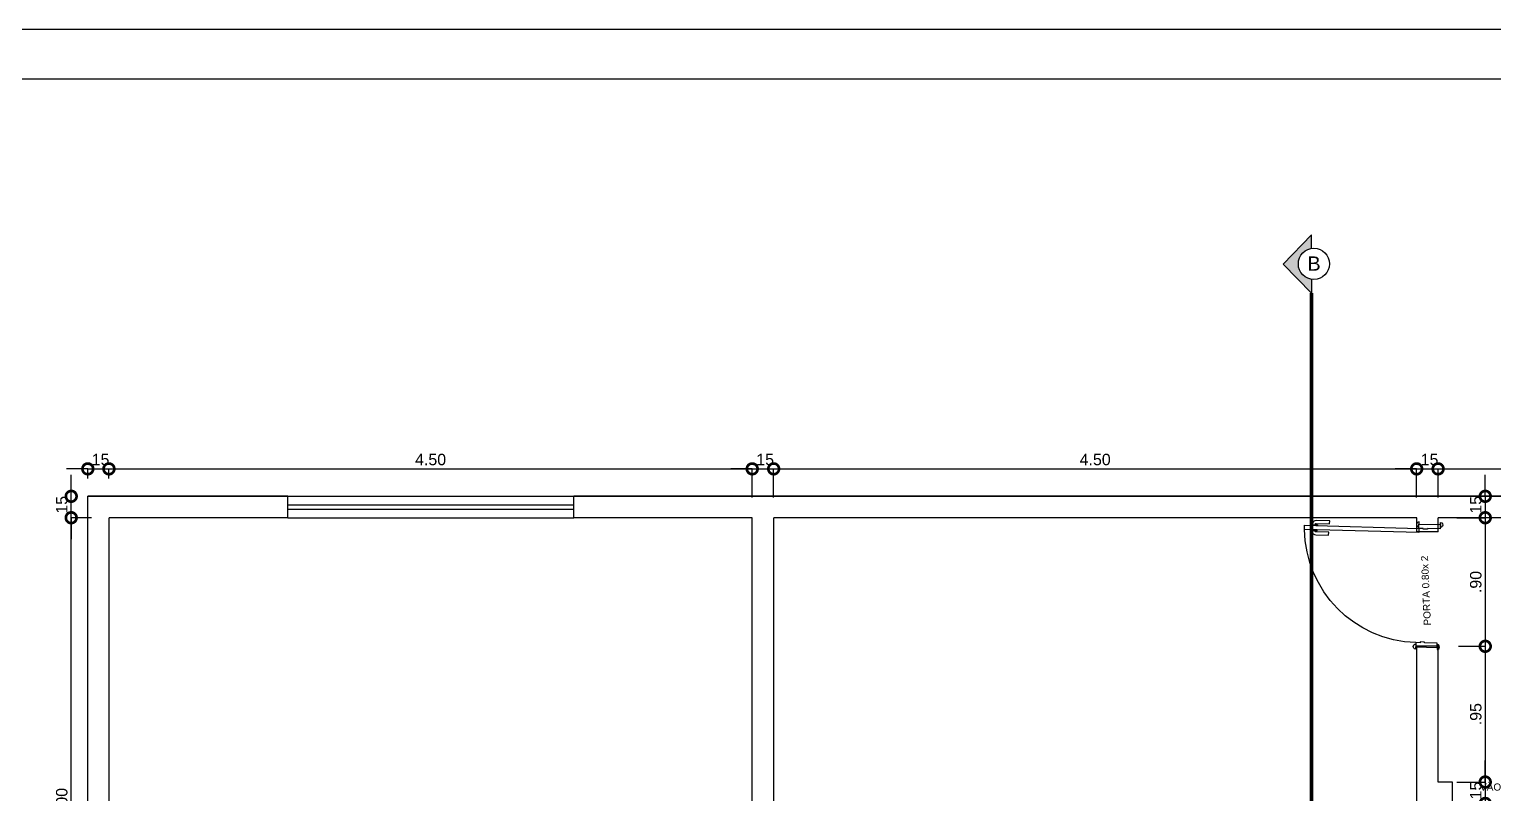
# Model space of a CAD drawing. Extents: x -39 to 242, y 20 to 69.
# Drawn here: x 59.29 to 69.54, y 53.14 to 58.49 of the extents above; entities that cross this region are included whole.
import ezdxf
from ezdxf.enums import TextEntityAlignment as Align

# ---------------------------------------------------------------- set-up
doc = ezdxf.new("R2010")
doc.units = 0
doc.header["$MEASUREMENT"] = 0
doc.header["$PDMODE"] = 34
doc.linetypes.add('DASHDOT', pattern=[18.5, 12, -3, 0.5, -3])
doc.layers.get('0').update_dxf_attribs({"linetype": 'CONTINUOUS'})
doc.layers.get('Defpoints').update_dxf_attribs({"linetype": 'CONTINUOUS'})
for name, color, linetype in [('A6', 6, 'CONTINUOUS'), ('CORTE', 5, 'CONTINUOUS'), ('Cotas', 1, 'CONTINUOUS'), ('Esquadrias', 2, 'CONTINUOUS'), ('PORTA', 1, 'CONTINUOUS'), ('PRANCHA', 2, 'CONTINUOUS'), ('Texto', 2, 'CONTINUOUS')]:
    doc.layers.add(name, color=color, linetype=linetype)
doc.styles.add('arial', font='arial.ttf')
doc.styles.add('R60-50', font='arial.ttf', dxfattribs={"height": 0.08})
doc.styles.add('R80-25', font='arial.ttf', dxfattribs={"height": 0.05})
doc.dimstyles.new('1-50', dxfattribs={"dimtxt": 0.08, "dimasz": 0.15, "dimexe": 0, "dimexo": 0.125, "dimgap": 0.025, "dimtad": 1, "dimzin": 4, "dimdsep": 46, "dimtxsty": 'R60-50', "dimblk": 'DOTSMALL', "dimcen": 0, "dimclrd": 10, "dimclre": 10, "dimclrt": 2, "dimaunit": 1, "dimadec": 0, "dimazin": 1, "dimtfac": 1, "dimtix": 1, "dimtmove": 2, "dimatfit": 3, "dimldrblk": 'DOTSMALL', "dimfxl": 0.2, "dimfxlon": 1, "dimtolj": 1, "dimtzin": 0, "dimarcsym": 0})

# ---------------------------------------------------------------- blocks, each defined once
blk = doc.blocks.new('A$C2AA719D1')
at = {"layer": 'PORTA', "color": 2}
for points in [[(0.045, 0.928), (0.04, 0.928), (0.04, 0.878), (0.045, 0.878)], [(0.075, 0.928), (0.08, 0.928), (0.08, 0.878), (0.075, 0.878)]]:
    blk.add_lwpolyline(points, dxfattribs=at)
at = {"layer": 'PORTA', "color": 3}
for points in [[(0.045, 0.968), (0.045, 0.168), (0.075, 0.168), (0.075, 0.968)], [(0.045, 0.018), (0.045, 0.108), (0.05, 0.108), (0.05, 0.138), (0.045, 0.138), (0.045, 0.168), (0.015, 0.168), (0.015, 0.018)], [(0.845, 0.018), (0.845, 0.108), (0.84, 0.108), (0.84, 0.138), (0.845, 0.138), (0.845, 0.168), (0.875, 0.168), (0.875, 0.018)]]:
    blk.add_lwpolyline(points, close=True, dxfattribs=at)
at = {"layer": 'PORTA', "color": 2}
for points in [[(0.04, 0.893), (0.035, 0.893, 0.414214), (0.03, 0.888), (0.03, 0.793), (0.01, 0.793), (0.01, 0.888, -0.414214), (0.035, 0.913), (0.04, 0.913)], [(0.08, 0.913), (0.085, 0.913, -0.414214), (0.11, 0.888), (0.11, 0.798), (0.09, 0.798), (0.09, 0.888, 0.414214), (0.085, 0.893), (0.08, 0.893)]]:
    blk.add_lwpolyline(points, format="xyb", dxfattribs=at)
at = {"layer": 'PORTA', "color": 3}
for points in [[(0, 0.168, -1), (0.035, 0.168)], [(0.89, 0.168, 1), (0.855, 0.168)], [(0, 0.018, 1), (0.035, 0.018)], [(0.89, 0.018, -1), (0.855, 0.018)]]:
    blk.add_lwpolyline(points, format="xyb", close=True, dxfattribs=at)
at = {"layer": 'PORTA', "color": 1}
blk.add_arc((0.044, 0.167), 0.801, 0.029, 87.7816, dxfattribs=at)
blk = doc.blocks.new('_DOTSMALL')
at = {"color": 0, "linetype": 'ByBlock', "const_width": 0.5}
blk.add_lwpolyline([(-0.0625, 0, 1), (0.0625, 0, 1)], format="xyb", close=True, dxfattribs=at)
blk = doc.blocks.new('*D31')
at = {"layer": 'Cotas', "color": 10, "lineweight": -2, "transparency": 16777216}
for p, q in [((59.724, 55.071), (59.583, 55.071)), ((59.583, 51.071), (59.583, 55.071)), ((59.724, 51.071), (59.583, 51.071))]:
    blk.add_line(p, q, dxfattribs=at)
at = {"layer": 'Defpoints', "color": 0, "transparency": 16777216}
for p in [(59.583, 55.071), (59.849, 55.071), (59.849, 51.071)]:
    blk.add_point(p, dxfattribs=at)
at = {"layer": 'Cotas', "color": 10, "lineweight": -2, "transparency": 16777216, "xscale": 0.15, "yscale": 0.15, "zscale": 0.15}
for p, rotation in [((59.583, 55.071), 90), ((59.583, 51.071), 270)]:
    blk.add_blockref('_DOTSMALL', p, dxfattribs=dict(at, rotation=rotation))
at = {"layer": 'Cotas', "color": 2, "transparency": 16777216, "insert": (59.517, 53.071), "char_height": 0.08, "attachment_point": 5, "rotation": 90, "style": 'R60-50'}
blk.add_mtext('\\A1;4.00', dxfattribs=at)
blk = doc.blocks.new('*D32')
at = {"layer": 'Cotas', "color": 10, "lineweight": -2, "transparency": 16777216}
for p, q in [((59.583, 55.221), (59.583, 55.371)), ((59.583, 55.071), (59.583, 55.221)), ((59.724, 55.071), (59.583, 55.071)), ((59.583, 55.071), (59.583, 54.921))]:
    blk.add_line(p, q, dxfattribs=at)
at = {"layer": 'Defpoints', "color": 0, "transparency": 16777216}
for p in [(59.583, 55.221), (59.699, 55.221), (59.849, 55.071)]:
    blk.add_point(p, dxfattribs=at)
at = {"layer": 'Cotas', "color": 10, "lineweight": -2, "transparency": 16777216, "xscale": 0.15, "yscale": 0.15, "zscale": 0.15}
for p, rotation in [((59.583, 55.221), 270), ((59.583, 55.071), 90)]:
    blk.add_blockref('_DOTSMALL', p, dxfattribs=dict(at, rotation=rotation))
at = {"layer": 'Cotas', "color": 2, "transparency": 16777216, "insert": (59.517, 55.146), "char_height": 0.08, "attachment_point": 5, "rotation": 90, "style": 'R60-50'}
blk.add_mtext('\\A1;.15', dxfattribs=at)
blk = doc.blocks.new('*D33')
at = {"layer": 'Cotas', "color": 10, "lineweight": -2, "transparency": 16777216}
for p, q in [((59.699, 55.413), (59.549, 55.413)), ((59.699, 55.346), (59.699, 55.413)), ((59.699, 55.413), (59.847, 55.413)), ((59.847, 55.346), (59.847, 55.413)), ((59.847, 55.413), (59.997, 55.413))]:
    blk.add_line(p, q, dxfattribs=at)
at = {"layer": 'Defpoints', "color": 0, "transparency": 16777216}
for p in [(59.847, 55.413), (59.699, 55.221), (59.847, 55.221)]:
    blk.add_point(p, dxfattribs=at)
at = {"layer": 'Cotas', "color": 10, "lineweight": -2, "transparency": 16777216, "xscale": 0.15, "yscale": 0.15, "zscale": 0.15}
blk.add_blockref('_DOTSMALL', (59.699, 55.413), dxfattribs=at)
at = {"layer": 'Cotas', "color": 10, "lineweight": -2, "transparency": 16777216, "xscale": 0.15, "yscale": 0.15, "zscale": 0.15, "rotation": 180}
blk.add_blockref('_DOTSMALL', (59.847, 55.413), dxfattribs=at)
at = {"layer": 'Cotas', "color": 2, "transparency": 16777216, "insert": (59.773, 55.478), "char_height": 0.08, "attachment_point": 5, "style": 'R60-50'}
blk.add_mtext('\\A1;.15', dxfattribs=at)
blk = doc.blocks.new('*D34')
at = {"layer": 'Cotas', "color": 10, "lineweight": -2, "transparency": 16777216}
for p, q in [((59.847, 55.346), (59.847, 55.413)), ((59.847, 55.413), (64.349, 55.413)), ((64.349, 55.213), (64.349, 55.413))]:
    blk.add_line(p, q, dxfattribs=at)
at = {"layer": 'Defpoints', "color": 0, "transparency": 16777216}
for p in [(64.349, 55.413), (59.847, 55.221), (64.349, 55.071)]:
    blk.add_point(p, dxfattribs=at)
at = {"layer": 'Cotas', "color": 10, "lineweight": -2, "transparency": 16777216, "xscale": 0.15, "yscale": 0.15, "zscale": 0.15, "rotation": 180}
blk.add_blockref('_DOTSMALL', (59.847, 55.413), dxfattribs=at)
at = {"layer": 'Cotas', "color": 10, "lineweight": -2, "transparency": 16777216, "xscale": 0.15, "yscale": 0.15, "zscale": 0.15}
blk.add_blockref('_DOTSMALL', (64.349, 55.413), dxfattribs=at)
at = {"layer": 'Cotas', "color": 2, "transparency": 16777216, "insert": (62.098, 55.478), "char_height": 0.08, "attachment_point": 5, "style": 'R60-50'}
blk.add_mtext('\\A1;4.50', dxfattribs=at)
blk = doc.blocks.new('*D35')
at = {"layer": 'Cotas', "color": 10, "lineweight": -2, "transparency": 16777216}
for p, q in [((64.349, 55.413), (64.199, 55.413)), ((64.349, 55.213), (64.349, 55.413)), ((64.349, 55.413), (64.499, 55.413)), ((64.499, 55.213), (64.499, 55.413)), ((64.499, 55.413), (64.649, 55.413))]:
    blk.add_line(p, q, dxfattribs=at)
at = {"layer": 'Defpoints', "color": 0, "transparency": 16777216}
for p in [(64.499, 55.413), (64.349, 55.071), (64.499, 55.071)]:
    blk.add_point(p, dxfattribs=at)
at = {"layer": 'Cotas', "color": 10, "lineweight": -2, "transparency": 16777216, "xscale": 0.15, "yscale": 0.15, "zscale": 0.15}
blk.add_blockref('_DOTSMALL', (64.349, 55.413), dxfattribs=at)
at = {"layer": 'Cotas', "color": 10, "lineweight": -2, "transparency": 16777216, "xscale": 0.15, "yscale": 0.15, "zscale": 0.15, "rotation": 180}
blk.add_blockref('_DOTSMALL', (64.499, 55.413), dxfattribs=at)
at = {"layer": 'Cotas', "color": 2, "transparency": 16777216, "insert": (64.424, 55.478), "char_height": 0.08, "attachment_point": 5, "style": 'R60-50'}
blk.add_mtext('\\A1;.15', dxfattribs=at)
blk = doc.blocks.new('*D36')
at = {"layer": 'Cotas', "color": 10, "lineweight": -2, "transparency": 16777216}
for p, q in [((64.499, 55.213), (64.499, 55.413)), ((64.499, 55.413), (68.999, 55.413)), ((68.999, 55.213), (68.999, 55.413))]:
    blk.add_line(p, q, dxfattribs=at)
at = {"layer": 'Defpoints', "color": 0, "transparency": 16777216}
for p in [(68.999, 55.413), (64.499, 55.071), (68.999, 55.071)]:
    blk.add_point(p, dxfattribs=at)
at = {"layer": 'Cotas', "color": 10, "lineweight": -2, "transparency": 16777216, "xscale": 0.15, "yscale": 0.15, "zscale": 0.15, "rotation": 180}
blk.add_blockref('_DOTSMALL', (64.499, 55.413), dxfattribs=at)
at = {"layer": 'Cotas', "color": 10, "lineweight": -2, "transparency": 16777216, "xscale": 0.15, "yscale": 0.15, "zscale": 0.15}
blk.add_blockref('_DOTSMALL', (68.999, 55.413), dxfattribs=at)
at = {"layer": 'Cotas', "color": 2, "transparency": 16777216, "insert": (66.749, 55.478), "char_height": 0.08, "attachment_point": 5, "style": 'R60-50'}
blk.add_mtext('\\A1;4.50', dxfattribs=at)
blk = doc.blocks.new('*D37')
at = {"layer": 'Cotas', "color": 10, "lineweight": -2, "transparency": 16777216}
for p, q in [((68.999, 55.413), (68.849, 55.413)), ((68.999, 55.213), (68.999, 55.413)), ((68.999, 55.413), (69.149, 55.413)), ((69.149, 55.213), (69.149, 55.413)), ((69.149, 55.413), (69.299, 55.413))]:
    blk.add_line(p, q, dxfattribs=at)
at = {"layer": 'Defpoints', "color": 0, "transparency": 16777216}
for p in [(69.149, 55.413), (68.999, 55.071), (69.149, 55.071)]:
    blk.add_point(p, dxfattribs=at)
at = {"layer": 'Cotas', "color": 10, "lineweight": -2, "transparency": 16777216, "xscale": 0.15, "yscale": 0.15, "zscale": 0.15}
blk.add_blockref('_DOTSMALL', (68.999, 55.413), dxfattribs=at)
at = {"layer": 'Cotas', "color": 10, "lineweight": -2, "transparency": 16777216, "xscale": 0.15, "yscale": 0.15, "zscale": 0.15, "rotation": 180}
blk.add_blockref('_DOTSMALL', (69.149, 55.413), dxfattribs=at)
at = {"layer": 'Cotas', "color": 2, "transparency": 16777216, "insert": (69.074, 55.478), "char_height": 0.08, "attachment_point": 5, "style": 'R60-50'}
blk.add_mtext('\\A1;.15', dxfattribs=at)
blk = doc.blocks.new('*D38')
at = {"layer": 'Cotas', "color": 10, "lineweight": -2, "transparency": 16777216}
for p, q in [((69.149, 55.213), (69.149, 55.413)), ((69.149, 55.413), (72.549, 55.413)), ((72.549, 55.213), (72.549, 55.413))]:
    blk.add_line(p, q, dxfattribs=at)
at = {"layer": 'Defpoints', "color": 0, "transparency": 16777216}
for p in [(72.549, 55.413), (69.149, 55.071), (72.549, 55.071)]:
    blk.add_point(p, dxfattribs=at)
at = {"layer": 'Cotas', "color": 10, "lineweight": -2, "transparency": 16777216, "xscale": 0.15, "yscale": 0.15, "zscale": 0.15, "rotation": 180}
blk.add_blockref('_DOTSMALL', (69.149, 55.413), dxfattribs=at)
at = {"layer": 'Cotas', "color": 10, "lineweight": -2, "transparency": 16777216, "xscale": 0.15, "yscale": 0.15, "zscale": 0.15}
blk.add_blockref('_DOTSMALL', (72.549, 55.413), dxfattribs=at)
at = {"layer": 'Cotas', "color": 2, "transparency": 16777216, "insert": (70.849, 55.478), "char_height": 0.08, "attachment_point": 5, "style": 'R60-50'}
blk.add_mtext('\\A1;3.40', dxfattribs=at)
blk = doc.blocks.new('*D56')
at = {"layer": 'Cotas', "color": 10, "lineweight": -2, "transparency": 16777216}
for p, q in [((69.479, 55.221), (69.479, 55.371)), ((69.279, 55.221), (69.479, 55.221)), ((69.479, 55.221), (69.479, 55.071)), ((69.279, 55.071), (69.479, 55.071)), ((69.479, 55.071), (69.479, 54.921))]:
    blk.add_line(p, q, dxfattribs=at)
at = {"layer": 'Defpoints', "color": 0, "transparency": 16777216}
for p in [(69.149, 55.221), (69.149, 55.071), (69.479, 55.071)]:
    blk.add_point(p, dxfattribs=at)
at = {"layer": 'Cotas', "color": 10, "lineweight": -2, "transparency": 16777216, "xscale": 0.15, "yscale": 0.15, "zscale": 0.15}
for p, rotation in [((69.479, 55.221), 270), ((69.479, 55.071), 90)]:
    blk.add_blockref('_DOTSMALL', p, dxfattribs=dict(at, rotation=rotation))
at = {"layer": 'Cotas', "color": 2, "transparency": 16777216, "insert": (69.413, 55.146), "char_height": 0.08, "attachment_point": 5, "rotation": 90, "style": 'R60-50'}
blk.add_mtext('\\A1;.15', dxfattribs=at)
blk = doc.blocks.new('*D57')
at = {"layer": 'Cotas', "color": 10, "lineweight": -2, "transparency": 16777216}
for p, q in [((69.279, 55.071), (69.479, 55.071)), ((69.479, 55.071), (69.479, 54.171)), ((69.292, 54.171), (69.479, 54.171))]:
    blk.add_line(p, q, dxfattribs=at)
at = {"layer": 'Defpoints', "color": 0, "transparency": 16777216}
for p in [(69.149, 55.071), (69.167, 54.171), (69.479, 54.171)]:
    blk.add_point(p, dxfattribs=at)
at = {"layer": 'Cotas', "color": 10, "lineweight": -2, "transparency": 16777216, "xscale": 0.15, "yscale": 0.15, "zscale": 0.15}
for p, rotation in [((69.479, 55.071), 90), ((69.479, 54.171), 270)]:
    blk.add_blockref('_DOTSMALL', p, dxfattribs=dict(at, rotation=rotation))
at = {"layer": 'Cotas', "color": 2, "transparency": 16777216, "insert": (69.413, 54.621), "char_height": 0.08, "attachment_point": 5, "rotation": 90, "style": 'R60-50'}
blk.add_mtext('\\A1;.90', dxfattribs=at)
blk = doc.blocks.new('*D58')
at = {"layer": 'Cotas', "color": 10, "lineweight": -2, "transparency": 16777216}
for p, q in [((69.292, 54.171), (69.479, 54.171)), ((69.479, 54.171), (69.479, 53.221)), ((69.279, 53.221), (69.479, 53.221))]:
    blk.add_line(p, q, dxfattribs=at)
at = {"layer": 'Defpoints', "color": 0, "transparency": 16777216}
for p in [(69.167, 54.171), (69.149, 53.221), (69.479, 53.221)]:
    blk.add_point(p, dxfattribs=at)
at = {"layer": 'Cotas', "color": 10, "lineweight": -2, "transparency": 16777216, "xscale": 0.15, "yscale": 0.15, "zscale": 0.15}
for p, rotation in [((69.479, 54.171), 90), ((69.479, 53.221), 270)]:
    blk.add_blockref('_DOTSMALL', p, dxfattribs=dict(at, rotation=rotation))
at = {"layer": 'Cotas', "color": 2, "transparency": 16777216, "insert": (69.413, 53.696), "char_height": 0.08, "attachment_point": 5, "rotation": 90, "style": 'R60-50'}
blk.add_mtext('\\A1;.95', dxfattribs=at)
blk = doc.blocks.new('*D59')
at = {"layer": 'Cotas', "color": 10, "lineweight": -2, "transparency": 16777216}
for p, q in [((69.479, 53.221), (69.479, 53.371)), ((69.279, 53.221), (69.479, 53.221)), ((69.479, 53.221), (69.479, 53.071)), ((69.279, 53.071), (69.479, 53.071)), ((69.479, 53.071), (69.479, 52.921))]:
    blk.add_line(p, q, dxfattribs=at)
at = {"layer": 'Defpoints', "color": 0, "transparency": 16777216}
for p in [(69.149, 53.221), (69.149, 53.071), (69.479, 53.071)]:
    blk.add_point(p, dxfattribs=at)
at = {"layer": 'Cotas', "color": 10, "lineweight": -2, "transparency": 16777216, "xscale": 0.15, "yscale": 0.15, "zscale": 0.15}
for p, rotation in [((69.479, 53.221), 270), ((69.479, 53.071), 90)]:
    blk.add_blockref('_DOTSMALL', p, dxfattribs=dict(at, rotation=rotation))
at = {"layer": 'Cotas', "color": 2, "transparency": 16777216, "insert": (69.413, 53.146), "char_height": 0.08, "attachment_point": 5, "rotation": 90, "style": 'R60-50'}
blk.add_mtext('\\A1;.15', dxfattribs=at)

msp = doc.modelspace()

# ---------------------------------------------------------------- hatches: boundary and pattern name
at = {"layer": 'Texto'}
h = msp.add_hatch(color=253, dxfattribs=at)
h.dxf.hatch_style = 1
h.paths.add_polyline_path([(68.2637, 57.051), (68.2637, 56.9559, 0.3706219), (68.1709, 56.848, 0.3706219), (68.2637, 56.74), (68.2637, 56.6429), (68.0644, 56.8464)])

# ---------------------------------------------------------------- linework, layer by layer
at = {"layer": 'A6'}
for p, q in [((59.6995, 55.2212), (61.0995, 55.2212)), ((61.0995, 55.2212), (59.6995, 55.2212)), ((59.6995, 50.5712), (59.6995, 55.2212)), ((72.6995, 55.2212), (63.0995, 55.2212)), ((63.0995, 55.2212), (72.6995, 55.2212)), ((59.8495, 51.0712), (59.8495, 55.0712)), ((61.0995, 55.0712), (59.8495, 55.0712)), ((64.3495, 55.0712), (63.0995, 55.0712)), ((64.3495, 51.0712), (64.3495, 55.0712)), ((68.9995, 55.0712), (64.4995, 55.0712)), ((64.4995, 50.9212), (64.4995, 55.0712)), ((68.9995, 54.9712), (68.9995, 55.0712)), ((72.5495, 55.0712), (69.1495, 55.0712)), ((69.1495, 54.9712), (69.1495, 55.0712)), ((69.1495, 54.9712), (68.9995, 54.9712)), ((68.9995, 52.3462), (68.9995, 54.1712)), ((69.1495, 54.1712), (68.9995, 54.1712)), ((69.1495, 53.2212), (69.1495, 54.1712)), ((69.2495, 53.2212), (69.1495, 53.2212)), ((69.2495, 53.0712), (69.2495, 53.2212))]:
    msp.add_line(p, q, dxfattribs=at)
at = {"layer": 'CORTE', "linetype": 'DASHDOT', "ltscale": 0.1, "const_width": 0.025}
msp.add_lwpolyline([(68.2637, 56.6429), (68.2637, 40.4187)], dxfattribs=at)
at = {"layer": 'Esquadrias'}
for p, q in [((61.0995, 55.0712), (61.0995, 55.2212)), ((61.0995, 55.2212), (63.0995, 55.2212)), ((63.0995, 55.0712), (63.0995, 55.2212)), ((61.0995, 55.0712), (63.0995, 55.0712))]:
    msp.add_line(p, q, dxfattribs=at)
at = {"layer": 'Esquadrias', "color": 3}
for p, q in [((61.0995, 55.1612), (63.0995, 55.1612)), ((61.0995, 55.1312), (63.0995, 55.1312))]:
    msp.add_line(p, q, dxfattribs=at)
at = {"layer": 'PRANCHA', "color": 2}
msp.add_lwpolyline([(81.7249, 58.49), (81.7249, 37.49), (52.0249, 37.49), (52.0249, 58.49)], close=True, dxfattribs=at)
at = {"layer": 'PRANCHA', "color": 6}
msp.add_lwpolyline([(53.2749, 37.84), (81.3749, 37.84), (81.3749, 58.14), (53.2749, 58.14)], close=True, dxfattribs=at)
at = {"layer": 'Texto', "color": 3}
for p, q in [((68.2637, 57.051), (68.0644, 56.8464)), ((68.2637, 56.9559), (68.2637, 57.051)), ((68.2637, 56.6429), (68.0644, 56.8464)), ((68.2637, 56.7401), (68.2637, 56.6429))]:
    msp.add_line(p, q, dxfattribs=at)
at = {"layer": 'Texto', "color": 2}
msp.add_circle((68.2801, 56.848), 0.1092, dxfattribs=at)

# ---------------------------------------------------------------- block references
at = {"color": 5, "xscale": -1, "rotation": 88.4470076696863}
msp.add_blockref('A$C2AA719D1', (69.1837, 55.0372), dxfattribs=at)

# ---------------------------------------------------------------- texts
at = {"layer": 'Texto', "color": 10, "style": 'arial'}
msp.add_text('B', height=0.1, rotation=360, dxfattribs=at).set_placement((68.2805, 56.8), align=Align.CENTER)
at = {"layer": 'Texto', "insert": (69.0492, 54.3158), "char_height": 0.05, "width": 1.102199, "attachment_point": 1, "rotation": 92.46207, "style": 'R80-25'}
msp.add_mtext('PORTA 0.80x 2', dxfattribs=at)
at = {"layer": 'Texto', "insert": (69.4428, 53.211), "char_height": 0.05, "width": 1.102199, "attachment_point": 1, "style": 'R80-25'}
msp.add_mtext('VÃO 1.20X 2.10', dxfattribs=at)

# ---------------------------------------------------------------- dimensions: what is measured, and where the dimension line sits
at = {"layer": 'Cotas'}
for base, p1, p2, picture, middle in [((59.8469, 55.4126), (59.6995, 55.2212), (59.8469, 55.2212), '*D33', (59.7732, 55.4784)), ((64.3495, 55.4126), (59.8469, 55.2212), (64.3495, 55.0712), '*D34', (62.0982, 55.4784)), ((64.4995, 55.4126), (64.3495, 55.0712), (64.4995, 55.0712), '*D35', (64.4245, 55.4784)), ((68.9995, 55.4126), (64.4995, 55.0712), (68.9995, 55.0712), '*D36', (66.7495, 55.4784)), ((69.1495, 55.4126), (68.9995, 55.0712), (69.1495, 55.0712), '*D37', (69.0745, 55.4784)), ((72.5495, 55.4126), (69.1495, 55.0712), (72.5495, 55.0712), '*D38', (70.8495, 55.4784))]:
    dim = msp.add_linear_dim(base=base, p1=p1, p2=p2, dimstyle='1-50', dxfattribs=at)
    dim.commit()
    dim.dimension.update_dxf_attribs({"geometry": picture, "text_midpoint": middle})
for base, p1, p2, picture, middle in [((59.583, 55.2212), (59.8495, 55.0712), (59.6995, 55.2212), '*D32', (59.5172, 55.1462)), ((69.4788, 55.0712), (69.1495, 55.2212), (69.1495, 55.0712), '*D56', (69.413, 55.1462)), ((59.583, 55.0712), (59.8495, 51.0712), (59.8495, 55.0712), '*D31', (59.5172, 53.0712)), ((69.4788, 54.1712), (69.1495, 55.0712), (69.1668, 54.1712), '*D57', (69.413, 54.6212)), ((69.4788, 53.2212), (69.1668, 54.1712), (69.1495, 53.2212), '*D58', (69.413, 53.6962)), ((69.4788, 53.0712), (69.1495, 53.2212), (69.1495, 53.0712), '*D59', (69.413, 53.1462))]:
    dim = msp.add_linear_dim(base=base, p1=p1, p2=p2, angle=90, dimstyle='1-50', dxfattribs=at)
    dim.commit()
    dim.dimension.update_dxf_attribs({"geometry": picture, "text_midpoint": middle})

doc.saveas('drawing.dxf')
